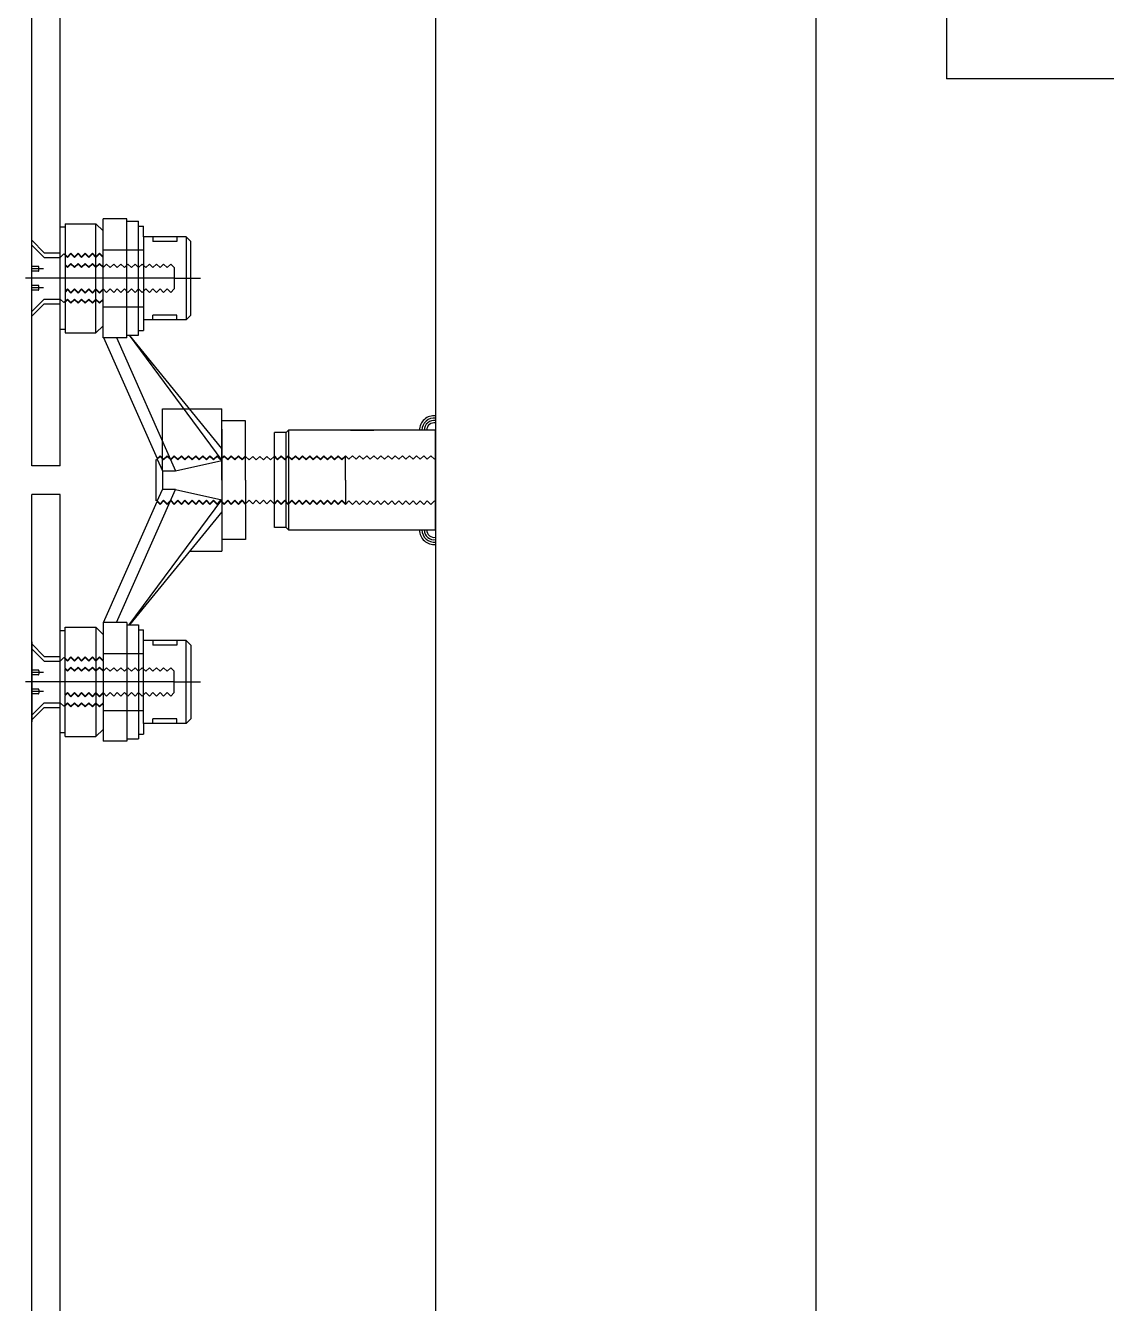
# Model space of a CAD drawing. Header units: millimetres. Extents: x -7616 to 421613, y 91067 to 341353.
# Drawn here: x 307944 to 308399, y 214166 to 214705 of the extents above; entities that cross this region are included whole.
import ezdxf

# ---------------------------------------------------------------- set-up
doc = ezdxf.new("R2010")
doc.units = ezdxf.units.MM
doc.header["$LTSCALE"] = 500
doc.header["$MEASUREMENT"] = 0
doc.linetypes.add('CENTER1', pattern=[8, 6, -1, 0, -1])
doc.linetypes.add('DASH_2', pattern=[34, 30, -1.5, 1, -1.5])
doc.layers.add('e-plan', color=9, linetype='CONTINUOUS')

msp = doc.modelspace()

# ---------------------------------------------------------------- linework, layer by layer
at = {"layer": 'e-plan'}
for p, q in [((307946.93, 214519.16), (307946.93, 215934.16)), ((307958.93, 214519.16), (307958.93, 215934.16)), ((308116.93, 215648.16), (308116.93, 213468.16)), ((308276.93, 215648.16), (308276.93, 213468.16)), ((308331.93, 215154.16), (308331.93, 214682.16)), ((308411.93, 214682.16), (308331.93, 214682.16)), ((308116.93, 214492.16), (308116.93, 214534.16)), ((307958.93, 214519.16), (307946.93, 214519.16)), ((307946.93, 213580.16), (307946.93, 214507.16)), ((307958.93, 214507.16), (307946.93, 214507.16)), ((307958.93, 213580.16), (307958.93, 214507.16))]:
    msp.add_line(p, q, dxfattribs=at)
at = {"layer": 'e-plan', "linetype": 'Continuous'}
for p, q in [((307960.93, 214621.16), (307973.93, 214621.16)), ((307960.93, 214621.16), (307960.93, 214608.19)), ((307973.93, 214606.91), (307973.93, 214621.16)), ((307976.93, 214607.19), (307976.93, 214623.15)), ((307986.93, 214623.15), (307976.93, 214623.15)), ((307986.93, 214573.15), (307986.93, 214623.15)), ((307986.93, 214622.16), (307991.93, 214622.16)), ((307991.93, 214574.16), (307991.93, 214622.16)), ((307960.93, 214619.66), (307958.93, 214619.66)), ((307991.93, 214620.16), (307993.93, 214620.16)), ((307946.93, 214581.33), (307946.93, 214615)), ((307952.18, 214608.91), (307946.93, 214614.16)), ((308011.93, 214615.66), (307993.93, 214615.66)), ((308007.93, 214613.66), (307997.93, 214613.66)), ((308013.93, 214613.66), (308011.93, 214615.66)), ((308013.93, 214582.66), (308013.93, 214613.66)), ((307952.18, 214608.91), (307958.93, 214608.91)), ((307952.18, 214606.91), (307958.93, 214606.91)), ((307960.93, 214607.91), (307960.93, 214603.94)), ((307973.93, 214575.16), (307973.93, 214606.91)), ((307976.93, 214593.66), (307976.93, 214606.91)), ((307949.93, 214601.46), (307949.93, 214602.86)), ((307960.93, 214603.66), (307960.93, 214592.66)), ((307949.93, 214593.46), (307949.93, 214594.86)), ((307952.18, 214589.41), (307958.93, 214589.41)), ((307960.93, 214592.38), (307960.93, 214588.41)), ((307976.93, 214589.41), (307976.93, 214593.38)), ((307976.93, 214573.15), (307976.93, 214589.13)), ((307952.18, 214587.41), (307946.93, 214582.16)), ((307952.18, 214587.41), (307958.93, 214587.41)), ((307960.93, 214588.13), (307960.93, 214576.66)), ((308011.93, 214580.66), (307993.93, 214580.66)), ((308007.93, 214582.66), (307997.93, 214582.66)), ((308011.93, 214580.66), (308013.93, 214582.66)), ((307960.93, 214576.66), (307958.93, 214576.66)), ((307960.93, 214576.66), (307960.93, 214575.16)), ((307960.93, 214575.16), (307973.93, 214575.16)), ((307986.93, 214573.15), (307976.93, 214573.15)), ((307977.16, 214573.16), (307999.67, 214522.19)), ((307982.63, 214573.16), (308007.39, 214517.1)), ((307986.93, 214574.16), (307991.93, 214574.16)), ((307987.99, 214574.16), (308026.93, 214521.43)), ((308026.93, 214526.48), (307988.11, 214574.16)), ((307991.93, 214576.16), (307993.93, 214576.16)), ((308001.93, 214517.08), (308001.93, 214543.16)), ((308001.93, 214543.16), (308026.93, 214543.16)), ((308026.93, 214513.16), (308026.93, 214543.16)), ((308036.93, 214523.44), (308036.93, 214538.16)), ((308026.93, 214534.66), (308026.93, 214513.16)), ((308054.04, 214533.16), (308049.04, 214533.16)), ((308049.04, 214523.33), (308049.04, 214533.16)), ((308054.04, 214533.16), (308055.04, 214534.16)), ((308054.04, 214493.16), (308054.04, 214533.16)), ((308116.93, 214534.16), (308055.04, 214534.16)), ((308055.04, 214534.16), (308055.04, 214492.16)), ((308081.04, 214534.16), (308090.99, 214534.16)), ((307999.24, 214504.48), (307999.24, 214521.85)), ((307999.75, 214521.99), (308001.93, 214517.08)), ((308007.39, 214517.1), (308026.93, 214521.41)), ((308036.93, 214513.16), (308036.93, 214523.16)), ((308049.04, 214503.28), (308049.04, 214523.05)), ((308001.93, 214517.1), (308007.39, 214517.1)), ((308001.93, 214517.08), (308001.93, 214509.23)), ((307982.63, 214453.16), (308007.39, 214509.23)), ((307999.76, 214504.33), (308001.93, 214509.23)), ((308007.39, 214509.23), (308001.93, 214509.23)), ((308007.39, 214509.23), (308026.93, 214504.9)), ((308026.93, 214513.16), (308026.93, 214483.16)), ((308026.93, 214513.16), (308026.93, 214491.66)), ((308036.93, 214513.16), (308036.93, 214503.16)), ((307977.16, 214453.16), (307999.67, 214504.13)), ((307987.99, 214452.16), (308026.93, 214504.9)), ((308036.93, 214502.88), (308036.93, 214488.16)), ((308049.04, 214493.16), (308049.04, 214503)), ((308026.93, 214499.85), (307988.11, 214452.16)), ((308054.04, 214493.16), (308049.04, 214493.16)), ((308055.04, 214492.16), (308054.04, 214493.16)), ((308055.04, 214492.16), (308116.93, 214492.16)), ((308013.34, 214483.16), (308026.93, 214483.16)), ((307960.93, 214449.66), (307958.93, 214449.66)), ((307960.93, 214449.66), (307960.93, 214451.16)), ((307960.93, 214451.16), (307973.93, 214451.16)), ((307960.93, 214438.19), (307960.93, 214449.66)), ((307973.93, 214451.16), (307973.93, 214419.41)), ((307976.93, 214453.18), (307976.93, 214437.19)), ((307986.93, 214453.18), (307976.93, 214453.18)), ((307986.93, 214453.18), (307986.93, 214403.18)), ((307986.93, 214452.16), (307991.93, 214452.16)), ((307991.93, 214452.16), (307991.93, 214404.16)), ((307991.93, 214450.16), (307993.93, 214450.16)), ((307946.93, 214445), (307946.93, 214411.33)), ((307952.18, 214438.91), (307946.93, 214444.16)), ((308011.93, 214445.66), (307993.93, 214445.66)), ((308007.93, 214443.66), (307997.93, 214443.66)), ((308011.93, 214445.66), (308013.93, 214443.66)), ((308013.93, 214443.66), (308013.93, 214412.66)), ((307952.18, 214438.91), (307958.93, 214438.91)), ((307949.93, 214432.86), (307949.93, 214431.46)), ((307952.18, 214436.91), (307958.93, 214436.91)), ((307960.93, 214433.94), (307960.93, 214437.91)), ((307960.93, 214422.66), (307960.93, 214433.66)), ((307976.93, 214436.91), (307976.93, 214432.94)), ((307976.93, 214432.66), (307976.93, 214419.41)), ((307949.93, 214424.86), (307949.93, 214423.46)), ((307960.93, 214418.41), (307960.93, 214422.38)), ((307952.18, 214417.41), (307946.93, 214412.16)), ((307952.18, 214419.41), (307958.93, 214419.41)), ((307952.18, 214417.41), (307958.93, 214417.41)), ((307960.93, 214405.16), (307960.93, 214418.13)), ((307973.93, 214419.41), (307973.93, 214405.16)), ((307976.93, 214419.13), (307976.93, 214403.18)), ((308007.93, 214412.66), (307997.93, 214412.66)), ((308013.93, 214412.66), (308011.93, 214410.66)), ((307960.93, 214406.66), (307958.93, 214406.66)), ((307991.93, 214406.16), (307993.93, 214406.16)), ((308011.93, 214410.66), (307993.93, 214410.66)), ((307960.93, 214405.16), (307973.93, 214405.16)), ((307986.93, 214403.18), (307976.93, 214403.18)), ((307986.93, 214404.16), (307991.93, 214404.16))]:
    msp.add_line(p, q, dxfattribs=at)
at = {"layer": 'e-plan', "linetype": 'CENTER1'}
for p, q in [((307973.93, 214621.16), (307976.93, 214618.16)), ((307993.93, 214615.66), (307993.93, 214620.16)), ((307946.93, 214612.16), (307952.18, 214606.91)), ((307993.93, 214615.66), (307993.93, 214578.01)), ((307997.93, 214615.66), (307997.93, 214613.66)), ((308007.93, 214615.66), (308007.93, 214613.66)), ((308011.93, 214615.66), (308011.93, 214580.66)), ((307960.43, 214608.41), (307958.93, 214606.91)), ((307961.93, 214606.91), (307960.43, 214608.41)), ((307961.93, 214607.19), (307960.93, 214608.19)), ((307963.43, 214608.69), (307961.93, 214607.19)), ((307963.43, 214608.41), (307961.93, 214606.91)), ((307964.93, 214607.19), (307963.43, 214608.69)), ((307964.93, 214606.91), (307963.43, 214608.41)), ((307966.43, 214608.69), (307964.93, 214607.19)), ((307966.43, 214608.41), (307964.93, 214606.91)), ((307967.93, 214607.19), (307966.43, 214608.69)), ((307967.93, 214606.91), (307966.43, 214608.41)), ((307969.43, 214608.69), (307967.93, 214607.19)), ((307969.43, 214608.41), (307967.93, 214606.91)), ((307970.93, 214607.19), (307969.43, 214608.69)), ((307970.93, 214606.91), (307969.43, 214608.41)), ((307972.43, 214608.69), (307970.93, 214607.19)), ((307972.43, 214608.41), (307970.93, 214606.91)), ((307973.93, 214607.19), (307972.43, 214608.69)), ((307973.93, 214606.91), (307972.43, 214608.41)), ((307975.43, 214608.69), (307973.93, 214607.19)), ((307975.43, 214608.41), (307973.93, 214606.91)), ((307976.93, 214607.19), (307975.43, 214608.69)), ((307976.93, 214606.91), (307975.43, 214608.41)), ((307949.63, 214603.16), (307946.93, 214603.16)), ((307951.93, 214602.16), (307946.93, 214602.16)), ((307949.63, 214601.16), (307946.93, 214601.16)), ((307961.93, 214602.94), (307960.93, 214603.94)), ((307961.93, 214602.66), (307960.93, 214603.66)), ((307963.43, 214604.44), (307961.93, 214602.94)), ((307963.43, 214604.16), (307961.93, 214602.66)), ((307964.93, 214602.94), (307963.43, 214604.44)), ((307964.93, 214602.66), (307963.43, 214604.16)), ((307966.43, 214604.44), (307964.93, 214602.94)), ((307966.43, 214604.16), (307964.93, 214602.66)), ((307967.93, 214602.94), (307966.43, 214604.44)), ((307967.93, 214602.66), (307966.43, 214604.16)), ((307969.43, 214604.44), (307967.93, 214602.94)), ((307969.43, 214604.16), (307967.93, 214602.66)), ((307970.93, 214602.94), (307969.43, 214604.44)), ((307970.93, 214602.66), (307969.43, 214604.16)), ((307972.43, 214604.44), (307970.93, 214602.94)), ((307972.43, 214604.16), (307970.93, 214602.66)), ((307973.93, 214602.94), (307972.43, 214604.44)), ((307973.93, 214602.66), (307972.43, 214604.16)), ((307975.43, 214604.44), (307973.93, 214602.94)), ((307975.43, 214604.16), (307973.93, 214602.66)), ((307976.93, 214602.94), (307975.43, 214604.44)), ((307976.93, 214602.66), (307975.43, 214604.16)), ((307978.43, 214604.16), (307976.93, 214602.66)), ((307979.93, 214602.66), (307978.43, 214604.16)), ((307981.43, 214604.16), (307979.93, 214602.66)), ((307982.93, 214602.66), (307981.43, 214604.16)), ((307984.43, 214604.16), (307982.93, 214602.66)), ((307985.93, 214602.66), (307984.43, 214604.16)), ((307987.43, 214604.16), (307985.93, 214602.66)), ((307988.93, 214602.66), (307987.43, 214604.16)), ((307990.43, 214604.16), (307988.93, 214602.66)), ((307991.93, 214602.66), (307990.43, 214604.16)), ((307993.43, 214604.16), (307991.93, 214602.66)), ((307994.93, 214602.66), (307993.43, 214604.16)), ((307996.43, 214604.16), (307994.93, 214602.66)), ((307997.93, 214602.66), (307996.43, 214604.16)), ((307999.43, 214604.16), (307997.93, 214602.66)), ((308000.93, 214602.66), (307999.43, 214604.16)), ((308002.43, 214604.16), (308000.93, 214602.66)), ((308003.93, 214602.66), (308002.43, 214604.16)), ((308005.43, 214604.16), (308003.93, 214602.66)), ((308006.93, 214602.66), (308005.43, 214604.16)), ((308006.93, 214602.66), (308006.93, 214593.66)), ((308006.93, 214598.16), (307944.33, 214598.16)), ((307949.63, 214595.16), (307946.93, 214595.16)), ((308006.93, 214598.16), (308017.94, 214598.16)), ((307951.93, 214594.16), (307946.93, 214594.16)), ((307949.63, 214593.16), (307946.93, 214593.16)), ((307946.93, 214584.16), (307952.18, 214589.41)), ((307960.43, 214587.91), (307958.93, 214589.41)), ((307961.93, 214589.41), (307960.43, 214587.91)), ((307961.93, 214593.66), (307960.93, 214592.66)), ((307961.93, 214593.38), (307960.93, 214592.38)), ((307961.93, 214589.13), (307960.93, 214588.13)), ((307963.43, 214592.16), (307961.93, 214593.66)), ((307963.43, 214591.88), (307961.93, 214593.38)), ((307963.43, 214587.91), (307961.93, 214589.41)), ((307963.43, 214587.63), (307961.93, 214589.13)), ((307964.93, 214593.66), (307963.43, 214592.16)), ((307964.93, 214593.38), (307963.43, 214591.88)), ((307964.93, 214589.41), (307963.43, 214587.91)), ((307964.93, 214589.13), (307963.43, 214587.63)), ((307966.43, 214592.16), (307964.93, 214593.66)), ((307966.43, 214591.88), (307964.93, 214593.38)), ((307966.43, 214587.91), (307964.93, 214589.41)), ((307966.43, 214587.63), (307964.93, 214589.13)), ((307967.93, 214593.66), (307966.43, 214592.16)), ((307967.93, 214593.38), (307966.43, 214591.88)), ((307967.93, 214589.41), (307966.43, 214587.91)), ((307967.93, 214589.13), (307966.43, 214587.63)), ((307969.43, 214592.16), (307967.93, 214593.66)), ((307969.43, 214591.88), (307967.93, 214593.38)), ((307969.43, 214587.91), (307967.93, 214589.41)), ((307969.43, 214587.63), (307967.93, 214589.13)), ((307970.93, 214593.66), (307969.43, 214592.16)), ((307970.93, 214593.38), (307969.43, 214591.88)), ((307970.93, 214589.41), (307969.43, 214587.91)), ((307970.93, 214589.13), (307969.43, 214587.63)), ((307972.43, 214592.16), (307970.93, 214593.66)), ((307972.43, 214591.88), (307970.93, 214593.38)), ((307972.43, 214587.91), (307970.93, 214589.41)), ((307972.43, 214587.63), (307970.93, 214589.13)), ((307973.93, 214593.66), (307972.43, 214592.16)), ((307973.93, 214593.38), (307972.43, 214591.88)), ((307973.93, 214589.41), (307972.43, 214587.91)), ((307973.93, 214589.13), (307972.43, 214587.63)), ((307975.43, 214592.16), (307973.93, 214593.66)), ((307975.43, 214591.88), (307973.93, 214593.38)), ((307975.43, 214587.91), (307973.93, 214589.41)), ((307975.43, 214587.63), (307973.93, 214589.13)), ((307976.93, 214593.66), (307975.43, 214592.16)), ((307976.93, 214593.38), (307975.43, 214591.88)), ((307976.93, 214589.41), (307975.43, 214587.91)), ((307976.93, 214589.13), (307975.43, 214587.63)), ((307978.43, 214592.16), (307976.93, 214593.66)), ((307979.93, 214593.66), (307978.43, 214592.16)), ((307981.43, 214592.16), (307979.93, 214593.66)), ((307982.93, 214593.66), (307981.43, 214592.16)), ((307984.43, 214592.16), (307982.93, 214593.66)), ((307985.93, 214593.66), (307984.43, 214592.16)), ((307987.43, 214592.16), (307985.93, 214593.66)), ((307988.93, 214593.66), (307987.43, 214592.16)), ((307990.43, 214592.16), (307988.93, 214593.66)), ((307991.93, 214593.66), (307990.43, 214592.16)), ((307993.43, 214592.16), (307991.93, 214593.66)), ((307994.93, 214593.66), (307993.43, 214592.16)), ((307996.43, 214592.16), (307994.93, 214593.66)), ((307997.93, 214593.66), (307996.43, 214592.16)), ((307999.43, 214592.16), (307997.93, 214593.66)), ((308000.93, 214593.66), (307999.43, 214592.16)), ((308002.43, 214592.16), (308000.93, 214593.66)), ((308003.93, 214593.66), (308002.43, 214592.16)), ((308005.43, 214592.16), (308003.93, 214593.66)), ((308006.93, 214593.66), (308005.43, 214592.16)), ((307973.93, 214575.16), (307976.93, 214578.16)), ((307997.93, 214580.66), (307997.93, 214582.66)), ((308007.93, 214580.66), (308007.93, 214582.66)), ((307993.93, 214578.01), (307993.93, 214576.16)), ((307999.43, 214521.66), (307999.24, 214521.85)), ((308000.93, 214523.16), (307999.43, 214521.66)), ((308000.93, 214523.44), (307999.67, 214522.19)), ((308002.43, 214521.94), (308000.93, 214523.44)), ((308002.43, 214521.66), (308000.93, 214523.16)), ((308003.93, 214523.44), (308002.43, 214521.94)), ((308003.93, 214523.16), (308002.43, 214521.66)), ((308005.43, 214521.94), (308003.93, 214523.44)), ((308005.43, 214521.66), (308003.93, 214523.16)), ((308006.93, 214523.44), (308005.43, 214521.94)), ((308006.93, 214523.16), (308005.43, 214521.66)), ((308008.43, 214521.94), (308006.93, 214523.44)), ((308008.43, 214521.66), (308006.93, 214523.16)), ((308009.93, 214523.44), (308008.43, 214521.94)), ((308009.93, 214523.16), (308008.43, 214521.66)), ((308011.43, 214521.94), (308009.93, 214523.44)), ((308011.43, 214521.66), (308009.93, 214523.16)), ((308012.93, 214523.44), (308011.43, 214521.94)), ((308012.93, 214523.16), (308011.43, 214521.66)), ((308014.43, 214521.94), (308012.93, 214523.44)), ((308014.43, 214521.66), (308012.93, 214523.16)), ((308015.93, 214523.44), (308014.43, 214521.94)), ((308015.93, 214523.16), (308014.43, 214521.66)), ((308017.43, 214521.94), (308015.93, 214523.44)), ((308017.43, 214521.66), (308015.93, 214523.16)), ((308018.93, 214523.44), (308017.43, 214521.94)), ((308018.93, 214523.16), (308017.43, 214521.66)), ((308020.43, 214521.94), (308018.93, 214523.44)), ((308020.43, 214521.66), (308018.93, 214523.16)), ((308021.93, 214523.44), (308020.43, 214521.94)), ((308021.93, 214523.16), (308020.43, 214521.66)), ((308023.43, 214521.94), (308021.93, 214523.44)), ((308023.43, 214521.66), (308021.93, 214523.16)), ((308023.43, 214521.94), (308022.43, 214522.94)), ((308024.93, 214523.44), (308023.43, 214521.94)), ((308024.93, 214523.16), (308023.43, 214521.66)), ((308026.43, 214521.94), (308024.93, 214523.44)), ((308026.43, 214521.66), (308024.93, 214523.16)), ((308027.93, 214523.44), (308026.43, 214521.94)), ((308027.93, 214523.16), (308026.43, 214521.66)), ((308029.43, 214521.94), (308027.93, 214523.44)), ((308029.43, 214521.66), (308027.93, 214523.16)), ((308030.93, 214523.44), (308029.43, 214521.94)), ((308030.93, 214523.16), (308029.43, 214521.66)), ((308032.43, 214521.94), (308030.93, 214523.44)), ((308032.43, 214521.66), (308030.93, 214523.16)), ((308033.93, 214523.44), (308032.43, 214521.94)), ((308033.93, 214523.16), (308032.43, 214521.66)), ((308035.43, 214521.94), (308033.93, 214523.44)), ((308035.43, 214521.66), (308033.93, 214523.16)), ((308035.43, 214521.66), (308034.43, 214522.66)), ((308036.93, 214523.44), (308035.43, 214521.94)), ((308036.93, 214523.16), (308035.43, 214521.66)), ((308038.43, 214521.66), (308036.93, 214523.16)), ((308039.93, 214523.16), (308038.43, 214521.66)), ((308041.43, 214521.66), (308039.93, 214523.16)), ((308042.93, 214523.16), (308041.43, 214521.66)), ((308044.43, 214521.66), (308042.93, 214523.16)), ((308045.93, 214523.16), (308044.43, 214521.66)), ((308047.43, 214521.66), (308045.93, 214523.16)), ((308048.93, 214523.16), (308047.43, 214521.66)), ((308050.43, 214521.66), (308048.93, 214523.16)), ((308050.43, 214521.94), (308049.04, 214523.33)), ((308051.93, 214523.44), (308050.43, 214521.94)), ((308051.93, 214523.16), (308050.43, 214521.66)), ((308053.43, 214521.94), (308051.93, 214523.44)), ((308053.43, 214521.66), (308051.93, 214523.16)), ((308054.93, 214523.44), (308053.43, 214521.94)), ((308054.93, 214523.16), (308053.43, 214521.66)), ((308056.43, 214521.94), (308054.93, 214523.44)), ((308056.43, 214521.66), (308054.93, 214523.16)), ((308057.93, 214523.44), (308056.43, 214521.94)), ((308057.93, 214523.16), (308056.43, 214521.66)), ((308059.43, 214521.94), (308057.93, 214523.44)), ((308059.43, 214521.66), (308057.93, 214523.16)), ((308060.93, 214523.44), (308059.43, 214521.94)), ((308060.93, 214523.16), (308059.43, 214521.66)), ((308062.43, 214521.94), (308060.93, 214523.44)), ((308062.43, 214521.66), (308060.93, 214523.16)), ((308063.93, 214523.44), (308062.43, 214521.94)), ((308063.93, 214523.16), (308062.43, 214521.66)), ((308065.43, 214521.94), (308063.93, 214523.44)), ((308065.43, 214521.66), (308063.93, 214523.16)), ((308066.93, 214523.44), (308065.43, 214521.94)), ((308066.93, 214523.16), (308065.43, 214521.66)), ((308068.43, 214521.94), (308066.93, 214523.44)), ((308068.43, 214521.66), (308066.93, 214523.16)), ((308069.93, 214523.44), (308068.43, 214521.94)), ((308069.93, 214523.16), (308068.43, 214521.66)), ((308071.43, 214521.94), (308069.93, 214523.44)), ((308071.43, 214521.66), (308069.93, 214523.16)), ((308072.93, 214523.44), (308071.43, 214521.94)), ((308072.93, 214523.16), (308071.43, 214521.66)), ((308074.43, 214521.94), (308072.93, 214523.44)), ((308074.43, 214521.66), (308072.93, 214523.16)), ((308075.93, 214523.44), (308074.43, 214521.94)), ((308075.93, 214523.16), (308074.43, 214521.66)), ((308077.43, 214521.94), (308075.93, 214523.44)), ((308077.43, 214521.66), (308075.93, 214523.16)), ((308078.93, 214523.44), (308077.43, 214521.94)), ((308078.93, 214523.16), (308077.43, 214521.66)), ((308078.93, 214523.44), (308080.43, 214521.94)), ((308078.93, 214513.16), (308078.93, 214523.16)), ((308080.43, 214521.94), (308081.93, 214523.44)), ((308081.93, 214523.44), (308083.43, 214521.94)), ((308083.43, 214521.94), (308084.93, 214523.44)), ((308084.93, 214523.44), (308086.43, 214521.94)), ((308086.43, 214521.94), (308087.93, 214523.44)), ((308087.93, 214523.44), (308089.43, 214521.94)), ((308089.43, 214521.94), (308090.93, 214523.44)), ((308090.93, 214523.44), (308092.43, 214521.94)), ((308092.43, 214521.94), (308093.93, 214523.44)), ((308093.93, 214523.44), (308095.43, 214521.94)), ((308095.43, 214521.94), (308096.93, 214523.44)), ((308096.93, 214523.44), (308098.43, 214521.94)), ((308098.43, 214521.94), (308099.93, 214523.44)), ((308099.93, 214523.44), (308101.43, 214521.94)), ((308101.43, 214521.94), (308102.93, 214523.44)), ((308102.93, 214523.44), (308104.43, 214521.94)), ((308104.43, 214521.94), (308105.93, 214523.44)), ((308105.93, 214523.44), (308107.43, 214521.94)), ((308107.43, 214521.94), (308108.93, 214523.44)), ((308108.93, 214523.44), (308110.43, 214521.94)), ((308110.43, 214521.94), (308111.93, 214523.44)), ((308111.93, 214523.44), (308113.43, 214521.94)), ((308113.43, 214521.94), (308114.93, 214523.44)), ((308114.93, 214523.44), (308116.43, 214521.94)), ((308116.43, 214521.94), (308116.93, 214522.44)), ((308078.93, 214513.16), (308078.93, 214503.16)), ((307999.43, 214504.66), (307999.24, 214504.47)), ((308000.93, 214503.16), (307999.43, 214504.66)), ((308000.93, 214502.88), (307999.67, 214504.14)), ((308002.43, 214504.66), (308000.93, 214503.16)), ((308002.43, 214504.38), (308000.93, 214502.88)), ((308003.93, 214503.16), (308002.43, 214504.66)), ((308003.93, 214502.88), (308002.43, 214504.38)), ((308005.43, 214504.66), (308003.93, 214503.16)), ((308005.43, 214504.38), (308003.93, 214502.88)), ((308006.93, 214503.16), (308005.43, 214504.66)), ((308006.93, 214502.88), (308005.43, 214504.38)), ((308008.43, 214504.66), (308006.93, 214503.16)), ((308008.43, 214504.38), (308006.93, 214502.88)), ((308009.93, 214503.16), (308008.43, 214504.66)), ((308009.93, 214502.88), (308008.43, 214504.38)), ((308011.43, 214504.66), (308009.93, 214503.16)), ((308011.43, 214504.38), (308009.93, 214502.88)), ((308012.93, 214503.16), (308011.43, 214504.66)), ((308012.93, 214502.88), (308011.43, 214504.38)), ((308014.43, 214504.66), (308012.93, 214503.16)), ((308014.43, 214504.38), (308012.93, 214502.88)), ((308015.93, 214503.16), (308014.43, 214504.66)), ((308015.93, 214502.88), (308014.43, 214504.38)), ((308017.43, 214504.66), (308015.93, 214503.16)), ((308017.43, 214504.38), (308015.93, 214502.88)), ((308018.93, 214503.16), (308017.43, 214504.66)), ((308018.93, 214502.88), (308017.43, 214504.38)), ((308020.43, 214504.66), (308018.93, 214503.16)), ((308020.43, 214504.38), (308018.93, 214502.88)), ((308021.93, 214503.16), (308020.43, 214504.66)), ((308021.93, 214502.88), (308020.43, 214504.38)), ((308023.43, 214504.66), (308021.93, 214503.16)), ((308023.43, 214504.38), (308021.93, 214502.88)), ((308023.43, 214504.38), (308022.43, 214503.38)), ((308024.93, 214503.16), (308023.43, 214504.66)), ((308024.93, 214502.88), (308023.43, 214504.38)), ((308026.43, 214504.66), (308024.93, 214503.16)), ((308026.43, 214504.38), (308024.93, 214502.88)), ((308027.93, 214503.16), (308026.43, 214504.66)), ((308027.93, 214502.88), (308026.43, 214504.38)), ((308029.43, 214504.66), (308027.93, 214503.16)), ((308029.43, 214504.38), (308027.93, 214502.88)), ((308030.93, 214503.16), (308029.43, 214504.66)), ((308030.93, 214502.88), (308029.43, 214504.38)), ((308032.43, 214504.66), (308030.93, 214503.16)), ((308032.43, 214504.38), (308030.93, 214502.88)), ((308033.93, 214503.16), (308032.43, 214504.66)), ((308033.93, 214502.88), (308032.43, 214504.38)), ((308035.43, 214504.66), (308033.93, 214503.16)), ((308035.43, 214504.38), (308033.93, 214502.88)), ((308035.43, 214504.66), (308034.43, 214503.66)), ((308036.93, 214503.16), (308035.43, 214504.66)), ((308036.93, 214502.88), (308035.43, 214504.38)), ((308038.43, 214504.66), (308036.93, 214503.16)), ((308039.93, 214503.16), (308038.43, 214504.66)), ((308041.43, 214504.66), (308039.93, 214503.16)), ((308042.93, 214503.16), (308041.43, 214504.66)), ((308044.43, 214504.66), (308042.93, 214503.16)), ((308045.93, 214503.16), (308044.43, 214504.66)), ((308047.43, 214504.66), (308045.93, 214503.16)), ((308048.93, 214503.16), (308047.43, 214504.66)), ((308050.43, 214504.66), (308048.93, 214503.16)), ((308050.43, 214504.38), (308049.04, 214503)), ((308051.93, 214503.16), (308050.43, 214504.66)), ((308051.93, 214502.88), (308050.43, 214504.38)), ((308053.43, 214504.66), (308051.93, 214503.16)), ((308053.43, 214504.38), (308051.93, 214502.88)), ((308054.93, 214503.16), (308053.43, 214504.66)), ((308054.93, 214502.88), (308053.43, 214504.38)), ((308056.43, 214504.66), (308054.93, 214503.16)), ((308056.43, 214504.38), (308054.93, 214502.88)), ((308057.93, 214503.16), (308056.43, 214504.66)), ((308057.93, 214502.88), (308056.43, 214504.38)), ((308059.43, 214504.66), (308057.93, 214503.16)), ((308059.43, 214504.38), (308057.93, 214502.88)), ((308060.93, 214503.16), (308059.43, 214504.66)), ((308060.93, 214502.88), (308059.43, 214504.38)), ((308062.43, 214504.66), (308060.93, 214503.16)), ((308062.43, 214504.38), (308060.93, 214502.88)), ((308063.93, 214503.16), (308062.43, 214504.66)), ((308063.93, 214502.88), (308062.43, 214504.38)), ((308065.43, 214504.66), (308063.93, 214503.16)), ((308065.43, 214504.38), (308063.93, 214502.88)), ((308066.93, 214503.16), (308065.43, 214504.66)), ((308066.93, 214502.88), (308065.43, 214504.38)), ((308068.43, 214504.66), (308066.93, 214503.16)), ((308068.43, 214504.38), (308066.93, 214502.88)), ((308069.93, 214503.16), (308068.43, 214504.66)), ((308069.93, 214502.88), (308068.43, 214504.38)), ((308071.43, 214504.66), (308069.93, 214503.16)), ((308071.43, 214504.38), (308069.93, 214502.88)), ((308072.93, 214503.16), (308071.43, 214504.66)), ((308072.93, 214502.88), (308071.43, 214504.38)), ((308074.43, 214504.66), (308072.93, 214503.16)), ((308074.43, 214504.38), (308072.93, 214502.88)), ((308075.93, 214503.16), (308074.43, 214504.66)), ((308075.93, 214502.88), (308074.43, 214504.38)), ((308077.43, 214504.66), (308075.93, 214503.16)), ((308077.43, 214504.38), (308075.93, 214502.88)), ((308078.93, 214503.16), (308077.43, 214504.66)), ((308078.93, 214502.88), (308077.43, 214504.38)), ((308078.93, 214502.88), (308080.43, 214504.38)), ((308080.43, 214504.38), (308081.93, 214502.88)), ((308081.93, 214502.88), (308083.43, 214504.38)), ((308083.43, 214504.38), (308084.93, 214502.88)), ((308084.93, 214502.88), (308086.43, 214504.38)), ((308086.43, 214504.38), (308087.93, 214502.88)), ((308087.93, 214502.88), (308089.43, 214504.38)), ((308089.43, 214504.38), (308090.93, 214502.88)), ((308090.93, 214502.88), (308092.43, 214504.38)), ((308092.43, 214504.38), (308093.93, 214502.88)), ((308093.93, 214502.88), (308095.43, 214504.38)), ((308095.43, 214504.38), (308096.93, 214502.88)), ((308096.93, 214502.88), (308098.43, 214504.38)), ((308098.43, 214504.38), (308099.93, 214502.88)), ((308099.93, 214502.88), (308101.43, 214504.38)), ((308101.43, 214504.38), (308102.93, 214502.88)), ((308102.93, 214502.88), (308104.43, 214504.38)), ((308104.43, 214504.38), (308105.93, 214502.88)), ((308105.93, 214502.88), (308107.43, 214504.38)), ((308107.43, 214504.38), (308108.93, 214502.88)), ((308108.93, 214502.88), (308110.43, 214504.38)), ((308110.43, 214504.38), (308111.93, 214502.88)), ((308111.93, 214502.88), (308113.43, 214504.38)), ((308113.43, 214504.38), (308114.93, 214502.88)), ((308114.93, 214502.88), (308116.43, 214504.38)), ((308116.43, 214504.38), (308116.93, 214503.88)), ((307973.93, 214451.16), (307976.93, 214448.16)), ((307993.93, 214448.31), (307993.93, 214450.16)), ((307993.93, 214410.66), (307993.93, 214448.31)), ((307997.93, 214445.66), (307997.93, 214443.66)), ((308007.93, 214445.66), (308007.93, 214443.66)), ((308011.93, 214410.66), (308011.93, 214445.66)), ((307946.93, 214442.16), (307952.18, 214436.91)), ((307960.43, 214438.41), (307958.93, 214436.91)), ((307961.93, 214436.91), (307960.43, 214438.41)), ((307961.93, 214437.19), (307960.93, 214438.19)), ((307963.43, 214438.69), (307961.93, 214437.19)), ((307963.43, 214438.41), (307961.93, 214436.91)), ((307964.93, 214437.19), (307963.43, 214438.69)), ((307964.93, 214436.91), (307963.43, 214438.41)), ((307966.43, 214438.69), (307964.93, 214437.19)), ((307966.43, 214438.41), (307964.93, 214436.91)), ((307967.93, 214437.19), (307966.43, 214438.69)), ((307967.93, 214436.91), (307966.43, 214438.41)), ((307969.43, 214438.69), (307967.93, 214437.19)), ((307969.43, 214438.41), (307967.93, 214436.91)), ((307970.93, 214437.19), (307969.43, 214438.69)), ((307970.93, 214436.91), (307969.43, 214438.41)), ((307972.43, 214438.69), (307970.93, 214437.19)), ((307972.43, 214438.41), (307970.93, 214436.91)), ((307973.93, 214437.19), (307972.43, 214438.69)), ((307973.93, 214436.91), (307972.43, 214438.41)), ((307975.43, 214438.69), (307973.93, 214437.19)), ((307975.43, 214438.41), (307973.93, 214436.91)), ((307976.93, 214437.19), (307975.43, 214438.69)), ((307976.93, 214436.91), (307975.43, 214438.41)), ((307949.63, 214433.16), (307946.93, 214433.16)), ((307961.93, 214432.94), (307960.93, 214433.94)), ((307961.93, 214432.66), (307960.93, 214433.66)), ((307963.43, 214434.44), (307961.93, 214432.94)), ((307963.43, 214434.16), (307961.93, 214432.66)), ((307964.93, 214432.94), (307963.43, 214434.44)), ((307964.93, 214432.66), (307963.43, 214434.16)), ((307966.43, 214434.44), (307964.93, 214432.94)), ((307966.43, 214434.16), (307964.93, 214432.66)), ((307967.93, 214432.94), (307966.43, 214434.44)), ((307967.93, 214432.66), (307966.43, 214434.16)), ((307969.43, 214434.44), (307967.93, 214432.94)), ((307969.43, 214434.16), (307967.93, 214432.66)), ((307970.93, 214432.94), (307969.43, 214434.44)), ((307970.93, 214432.66), (307969.43, 214434.16)), ((307972.43, 214434.44), (307970.93, 214432.94)), ((307972.43, 214434.16), (307970.93, 214432.66)), ((307973.93, 214432.94), (307972.43, 214434.44)), ((307973.93, 214432.66), (307972.43, 214434.16)), ((307975.43, 214434.44), (307973.93, 214432.94)), ((307975.43, 214434.16), (307973.93, 214432.66)), ((307976.93, 214432.94), (307975.43, 214434.44)), ((307976.93, 214432.66), (307975.43, 214434.16)), ((307978.43, 214434.16), (307976.93, 214432.66)), ((307979.93, 214432.66), (307978.43, 214434.16)), ((307981.43, 214434.16), (307979.93, 214432.66)), ((307982.93, 214432.66), (307981.43, 214434.16)), ((307984.43, 214434.16), (307982.93, 214432.66)), ((307985.93, 214432.66), (307984.43, 214434.16)), ((307987.43, 214434.16), (307985.93, 214432.66)), ((307988.93, 214432.66), (307987.43, 214434.16)), ((307990.43, 214434.16), (307988.93, 214432.66)), ((307991.93, 214432.66), (307990.43, 214434.16)), ((307993.43, 214434.16), (307991.93, 214432.66)), ((307994.93, 214432.66), (307993.43, 214434.16)), ((307996.43, 214434.16), (307994.93, 214432.66)), ((307997.93, 214432.66), (307996.43, 214434.16)), ((307999.43, 214434.16), (307997.93, 214432.66)), ((308000.93, 214432.66), (307999.43, 214434.16)), ((308002.43, 214434.16), (308000.93, 214432.66)), ((308003.93, 214432.66), (308002.43, 214434.16)), ((308005.43, 214434.16), (308003.93, 214432.66)), ((308006.93, 214432.66), (308005.43, 214434.16)), ((308006.93, 214428.16), (307944.33, 214428.16)), ((307951.93, 214432.16), (307946.93, 214432.16)), ((307949.63, 214431.16), (307946.93, 214431.16)), ((308006.93, 214423.66), (308006.93, 214432.66)), ((308006.93, 214428.16), (308017.94, 214428.16)), ((307949.63, 214425.16), (307946.93, 214425.16)), ((307951.93, 214424.16), (307946.93, 214424.16)), ((307949.63, 214423.16), (307946.93, 214423.16)), ((307961.93, 214423.66), (307960.93, 214422.66)), ((307961.93, 214423.38), (307960.93, 214422.38)), ((307963.43, 214422.16), (307961.93, 214423.66)), ((307963.43, 214421.88), (307961.93, 214423.38)), ((307964.93, 214423.66), (307963.43, 214422.16)), ((307964.93, 214423.38), (307963.43, 214421.88)), ((307966.43, 214422.16), (307964.93, 214423.66)), ((307966.43, 214421.88), (307964.93, 214423.38)), ((307967.93, 214423.66), (307966.43, 214422.16)), ((307967.93, 214423.38), (307966.43, 214421.88)), ((307969.43, 214422.16), (307967.93, 214423.66)), ((307969.43, 214421.88), (307967.93, 214423.38)), ((307970.93, 214423.66), (307969.43, 214422.16)), ((307970.93, 214423.38), (307969.43, 214421.88)), ((307972.43, 214422.16), (307970.93, 214423.66)), ((307972.43, 214421.88), (307970.93, 214423.38)), ((307973.93, 214423.66), (307972.43, 214422.16)), ((307973.93, 214423.38), (307972.43, 214421.88)), ((307975.43, 214422.16), (307973.93, 214423.66)), ((307975.43, 214421.88), (307973.93, 214423.38)), ((307976.93, 214423.66), (307975.43, 214422.16)), ((307976.93, 214423.38), (307975.43, 214421.88)), ((307978.43, 214422.16), (307976.93, 214423.66)), ((307979.93, 214423.66), (307978.43, 214422.16)), ((307981.43, 214422.16), (307979.93, 214423.66)), ((307982.93, 214423.66), (307981.43, 214422.16)), ((307984.43, 214422.16), (307982.93, 214423.66)), ((307985.93, 214423.66), (307984.43, 214422.16)), ((307987.43, 214422.16), (307985.93, 214423.66)), ((307988.93, 214423.66), (307987.43, 214422.16)), ((307990.43, 214422.16), (307988.93, 214423.66)), ((307991.93, 214423.66), (307990.43, 214422.16)), ((307993.43, 214422.16), (307991.93, 214423.66)), ((307994.93, 214423.66), (307993.43, 214422.16)), ((307996.43, 214422.16), (307994.93, 214423.66)), ((307997.93, 214423.66), (307996.43, 214422.16)), ((307999.43, 214422.16), (307997.93, 214423.66)), ((308000.93, 214423.66), (307999.43, 214422.16)), ((308002.43, 214422.16), (308000.93, 214423.66)), ((308003.93, 214423.66), (308002.43, 214422.16)), ((308005.43, 214422.16), (308003.93, 214423.66)), ((308006.93, 214423.66), (308005.43, 214422.16)), ((307946.93, 214414.16), (307952.18, 214419.41)), ((307960.43, 214417.91), (307958.93, 214419.41)), ((307961.93, 214419.41), (307960.43, 214417.91)), ((307961.93, 214419.13), (307960.93, 214418.13)), ((307963.43, 214417.91), (307961.93, 214419.41)), ((307963.43, 214417.63), (307961.93, 214419.13)), ((307964.93, 214419.41), (307963.43, 214417.91)), ((307964.93, 214419.13), (307963.43, 214417.63)), ((307966.43, 214417.91), (307964.93, 214419.41)), ((307966.43, 214417.63), (307964.93, 214419.13)), ((307967.93, 214419.41), (307966.43, 214417.91)), ((307967.93, 214419.13), (307966.43, 214417.63)), ((307969.43, 214417.91), (307967.93, 214419.41)), ((307969.43, 214417.63), (307967.93, 214419.13)), ((307970.93, 214419.41), (307969.43, 214417.91)), ((307970.93, 214419.13), (307969.43, 214417.63)), ((307972.43, 214417.91), (307970.93, 214419.41)), ((307972.43, 214417.63), (307970.93, 214419.13)), ((307973.93, 214419.41), (307972.43, 214417.91)), ((307973.93, 214419.13), (307972.43, 214417.63)), ((307975.43, 214417.91), (307973.93, 214419.41)), ((307975.43, 214417.63), (307973.93, 214419.13)), ((307976.93, 214419.41), (307975.43, 214417.91)), ((307976.93, 214419.13), (307975.43, 214417.63)), ((307997.93, 214410.66), (307997.93, 214412.66)), ((308007.93, 214410.66), (308007.93, 214412.66)), ((307973.93, 214405.16), (307976.93, 214408.16)), ((307993.93, 214410.66), (307993.93, 214406.16))]:
    msp.add_line(p, q, dxfattribs=at)
at = {"layer": 'e-plan', "linetype": 'DASH_2'}
for p, q in [((307976.93, 214610.16), (307993.93, 214610.16)), ((307976.93, 214586.16), (307993.93, 214586.16)), ((308036.93, 214538.16), (308026.93, 214538.16)), ((308036.93, 214488.16), (308026.93, 214488.16)), ((307976.93, 214440.16), (307993.93, 214440.16)), ((307976.93, 214416.16), (307993.93, 214416.16))]:
    msp.add_line(p, q, dxfattribs=at)
at = {"layer": 'e-plan', "linetype": 'CENTER1'}
for centre, start, end in [((307949.63, 214602.86), 0, 90), ((307949.63, 214601.46), 270, 0), ((307949.63, 214594.86), 0, 90), ((307949.63, 214593.46), 270, 0), ((307949.63, 214432.86), 0, 90), ((307949.63, 214431.46), 270, 0), ((307949.63, 214424.86), 0, 90), ((307949.63, 214423.46), 270, 0)]:
    msp.add_arc(centre, 0.3, start, end, dxfattribs=at)
at = {"layer": 'e-plan', "linetype": 'Continuous'}
for centre, radius, start, end in [((308116.29, 214534.18), 6.11, 83.9869, 180.1886), ((308116.29, 214534.18), 5.11, 82.8047, 180.1886), ((308116.29, 214534.18), 4.11, 81.0413, 180.1886), ((308116.29, 214534.18), 3.11, 78.1246, 180.1886), ((308116.29, 214492.14), 6.11, 179.8114, 276.0131), ((308116.29, 214492.14), 5.11, 179.8114, 277.1953), ((308116.29, 214492.14), 4.11, 179.8114, 278.9587), ((308116.29, 214492.14), 3.11, 179.8114, 281.8754)]:
    msp.add_arc(centre, radius, start, end, dxfattribs=at)

doc.saveas('drawing.dxf')
